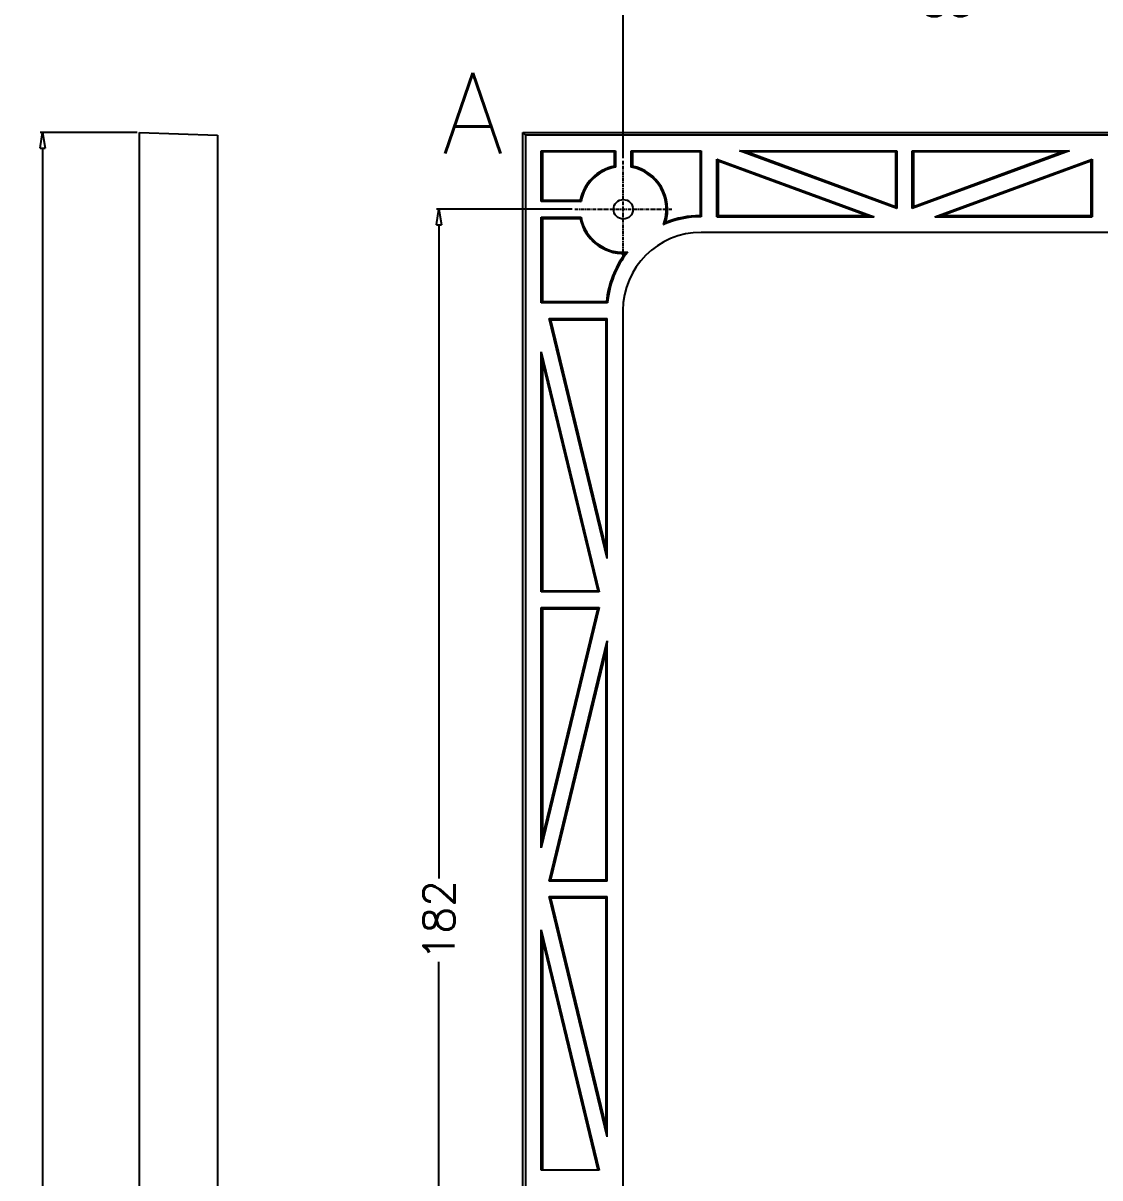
# Model space of a CAD drawing. Extents: x -268 to 907, y 393 to 1224.
# Drawn here: x 89.9 to 227.6, y 885.1 to 1032.9 of the extents above; entities that cross this region are included whole.
import ezdxf

# ---------------------------------------------------------------- set-up
doc = ezdxf.new("R2010")
doc.units = 0
doc.header["$LTSCALE"] = 1.21
doc.header["$MEASUREMENT"] = 0
doc.linetypes.add('CENTER', pattern=[0.6, 0.375, -0.075, 0.075, -0.075])
doc.layers.get('0').update_dxf_attribs({"linetype": 'CONTINUOUS'})
doc.layers.get('DEFPOINTS').update_dxf_attribs({"linetype": 'CONTINUOUS'})
doc.layers.add('DIM', color=82, linetype='CONTINUOUS')
doc.styles.get("Standard").update_dxf_attribs({"font": 'txt', "bigfont": 'gbcbig.shx'})
doc.styles.add('TXT', font='txt.shx', dxfattribs={"bigfont": 'gbcbig.shx'})
doc.dimstyles.get("Standard").update_dxf_attribs({"dimtxt": 0.18, "dimasz": 0.18, "dimexe": 0.18, "dimexo": 0.0625, "dimgap": 0.09, "dimtad": 0, "dimtih": 1, "dimtoh": 1, "dimdec": 4, "dimzin": 0, "dimdsep": 46, "dimtxsty": 'Standard', "dimcen": 0.09, "dimadec": 0, "dimazin": 0, "dimtfac": 1, "dimtdec": 4, "dimtofl": 0, "dimtmove": 0, "dimatfit": 3, "dimfxl": 0, "dimtolj": 1, "dimtzin": 0, "dimarcsym": 0})
doc.dimstyles.new('Y3', dxfattribs={"dimtxt": 3, "dimasz": 2, "dimexe": 0.3, "dimexo": 0.3, "dimgap": 0.66, "dimtad": 0, "dimdec": 4, "dimdsep": 46, "dimtxsty": 'Standard', "dimcen": 0, "dimclrd": 3, "dimclre": 3, "dimadec": 0, "dimazin": 0, "dimtfac": 1, "dimtdec": 4, "dimtofl": 0, "dimtmove": 2, "dimatfit": 3, "dimfxl": 0, "dimtolj": 1, "dimarcsym": 0})

# ---------------------------------------------------------------- blocks, each defined once
blk = doc.blocks.new('_CLOSEDBLANK')
at = {"color": 0, "linetype": 'ByBlock'}
for p, q in [((-1, 0.167), (0, 0)), ((-1, 0.167), (-1, -0.167)), ((0, 0), (-1, -0.167))]:
    blk.add_line(p, q, dxfattribs=at)
blk = doc.blocks.new('*U18')
at = {"layer": 'DIM', "color": 0, "style": 'TXT'}
blk.add_text('383.69', height=5, rotation=90, dxfattribs=at).set_placement((-7112.26, 5560.85))
blk = doc.blocks.new('*D17')
at = {"layer": 'DEFPOINTS', "color": 0}
for p in [(-7102.38, 5765.19), (-7114.76, 5381.5), (-7102.38, 5381.5)]:
    blk.add_point(p, dxfattribs=at)
at = {"layer": 'DIM', "color": 3}
for p, q in [((-7102.68, 5765.19), (-7115.06, 5765.19)), ((-7114.76, 5763.19), (-7114.76, 5586.51)), ((-7114.76, 5383.5), (-7114.76, 5560.19)), ((-7102.68, 5381.5), (-7115.06, 5381.5))]:
    blk.add_line(p, q, dxfattribs=at)
at = {"layer": 'DIM', "color": 3, "xscale": 2, "yscale": 2, "zscale": 2}
for p, rotation in [((-7114.76, 5765.19), 90), ((-7114.76, 5381.5), 270)]:
    blk.add_blockref('_CLOSEDBLANK', p, dxfattribs=dict(at, rotation=rotation))
at = {"layer": 'DIM', "color": 0}
blk.add_blockref('*U18', (0, 0), dxfattribs=at)
blk = doc.blocks.new('*D49')
at = {"layer": 'DEFPOINTS', "color": 0}
for p in [(249.66, 1035.76), (249.66, 1016.39), (166.66, 1015.27)]:
    blk.add_point(p, dxfattribs=at)
at = {"layer": 'DIM', "color": 3, "lineweight": -2}
for p, q in [((166.66, 1015.57), (166.66, 1036.06)), ((168.66, 1035.76), (204.17, 1035.76)), ((247.66, 1035.76), (212.16, 1035.76)), ((249.66, 1016.69), (249.66, 1036.06))]:
    blk.add_line(p, q, dxfattribs=at)
at = {"layer": 'DIM', "color": 3, "lineweight": -2, "xscale": 2, "yscale": 2, "zscale": 2, "rotation": 180}
blk.add_blockref('_CLOSEDBLANK', (166.66, 1035.76), dxfattribs=at)
at = {"layer": 'DIM', "color": 3, "lineweight": -2, "xscale": 2, "yscale": 2, "zscale": 2}
blk.add_blockref('_CLOSEDBLANK', (249.66, 1035.76), dxfattribs=at)
at = {"layer": 'DIM', "color": 0, "insert": (208.16, 1035.76), "char_height": 4, "attachment_point": 5, "style": 'TXT'}
blk.add_mtext('\\A1;83', dxfattribs=at)
blk = doc.blocks.new('*D51')
at = {"layer": 'DEFPOINTS', "color": 0}
for p in [(160.44, 1009.05), (143.08, 827.05), (153.81, 827.05)]:
    blk.add_point(p, dxfattribs=at)
at = {"layer": 'DIM', "color": 3, "lineweight": -2}
for p, q in [((160.14, 1009.05), (142.78, 1009.05)), ((143.08, 1007.05), (143.08, 923.37)), ((143.08, 829.05), (143.08, 912.72)), ((153.51, 827.05), (142.78, 827.05))]:
    blk.add_line(p, q, dxfattribs=at)
at = {"layer": 'DIM', "color": 3, "lineweight": -2, "xscale": 2, "yscale": 2, "zscale": 2}
for p, rotation in [((143.08, 1009.05), 90), ((143.08, 827.05), 270)]:
    blk.add_blockref('_CLOSEDBLANK', p, dxfattribs=dict(at, rotation=rotation))
at = {"layer": 'DIM', "color": 0, "insert": (143.08, 918.05), "char_height": 4, "attachment_point": 5, "rotation": 90, "style": 'TXT'}
blk.add_mtext('\\A1;182', dxfattribs=at)

msp = doc.modelspace()

# ---------------------------------------------------------------- linework, layer by layer
at = {"color": 7, "linetype": 'Continuous'}
for p, q in [((104.74911, 635.19808), (104.74911, 1018.89201)), ((104.74911, 1018.89201), (114.74895, 1018.5428)), ((114.74895, 1018.5428), (114.74895, 635.54728)), ((153.81469, 635.19808), (153.81469, 1018.89201)), ((153.81469, 1018.89201), (154.16389, 1018.5428)), ((153.81469, 1018.89201), (345.51334, 1018.89201)), ((154.16389, 1018.5428), (154.16389, 635.54728)), ((345.16414, 1018.5428), (154.16389, 1018.5428)), ((156.16444, 1010.04504), (156.16444, 1016.54225)), ((156.16444, 1016.54225), (156.32166, 1016.38503)), ((156.16444, 1016.54225), (165.66401, 1016.54225)), ((156.32166, 1016.38503), (156.32166, 1010.20227)), ((165.50679, 1016.38503), (156.32166, 1016.38503)), ((165.50679, 1016.38503), (165.66401, 1016.54225)), ((165.50679, 1016.38503), (165.50679, 1014.58264)), ((165.66401, 1016.54225), (165.66401, 1014.45337)), ((167.66401, 1014.45337), (167.66401, 1016.54225)), ((167.82124, 1016.38503), (167.66401, 1016.54225)), ((167.66401, 1016.54225), (176.63935, 1016.54225)), ((167.82124, 1016.38503), (167.82124, 1014.58264)), ((176.48213, 1016.38503), (167.82124, 1016.38503)), ((176.48213, 1016.38503), (176.63935, 1016.54225)), ((176.48213, 1016.38503), (176.48213, 1008.24851)), ((176.63935, 1016.54225), (176.63935, 1008.09198)), ((178.63935, 1008.09201), (178.63935, 1015.4769)), ((178.79657, 1015.25163), (178.63935, 1015.4769)), ((178.63935, 1015.4769), (198.73965, 1008.09201)), ((201.63935, 1009.15736), (181.53905, 1016.54225)), ((182.42288, 1016.38503), (181.53905, 1016.54225)), ((181.53905, 1016.54225), (201.63935, 1016.54225)), ((201.48213, 1009.38262), (182.42288, 1016.38503)), ((201.48213, 1016.38503), (182.42288, 1016.38503)), ((201.48213, 1016.38503), (201.63935, 1016.54225)), ((201.48213, 1016.38503), (201.48213, 1009.38262)), ((201.63935, 1016.54225), (201.63935, 1009.15736)), ((223.73965, 1016.54225), (203.63935, 1009.15736)), ((203.63935, 1009.15736), (203.63935, 1016.54225)), ((203.79657, 1016.38503), (203.63935, 1016.54225)), ((203.63935, 1016.54225), (223.73965, 1016.54225)), ((222.85582, 1016.38503), (203.79657, 1009.38262)), ((203.79657, 1016.38503), (203.79657, 1009.38262)), ((222.85582, 1016.38503), (203.79657, 1016.38503)), ((206.53905, 1008.09201), (226.63935, 1015.4769)), ((222.85582, 1016.38503), (223.73965, 1016.54225)), ((226.48213, 1015.25163), (226.63935, 1015.4769)), ((226.63935, 1015.4769), (226.63935, 1008.09201)), ((178.79657, 1015.25163), (178.79657, 1008.24923)), ((178.79657, 1015.25163), (197.85582, 1008.24923)), ((207.42288, 1008.24923), (226.48213, 1015.25163)), ((226.48213, 1015.25163), (226.48213, 1008.24923)), ((156.32166, 1010.20227), (156.16444, 1010.04504)), ((161.25569, 1010.04504), (156.16444, 1010.04504)), ((156.32166, 1010.20227), (161.12641, 1010.20227)), ((178.63935, 1008.09201), (178.79657, 1008.24923)), ((178.63935, 1008.09201), (198.73965, 1008.09201)), ((178.79657, 1008.24923), (197.85582, 1008.24923)), ((198.73965, 1008.09201), (197.85582, 1008.24923)), ((201.48213, 1009.38262), (201.63935, 1009.15736)), ((203.79657, 1009.38262), (203.63935, 1009.15736)), ((206.53905, 1008.09201), (207.42288, 1008.24923)), ((206.53905, 1008.09201), (226.63935, 1008.09201)), ((207.42288, 1008.24923), (226.48213, 1008.24923)), ((226.63935, 1008.09201), (226.48213, 1008.24923)), ((156.16444, 997.06852), (156.16444, 1008.04504)), ((156.32166, 1007.88782), (156.16444, 1008.04504)), ((156.16444, 1008.04504), (161.25569, 1008.04504)), ((156.32166, 1007.88782), (156.32166, 997.22575)), ((156.32166, 1007.88782), (161.12641, 1007.88782)), ((228.66401, 1006.09201), (176.61469, 1006.09201)), ((156.32166, 997.22575), (156.16444, 997.06852)), ((164.65449, 997.06852), (156.16444, 997.06852)), ((156.32166, 997.22575), (164.51044, 997.22575)), ((164.61469, 964.32942), (157.19317, 995.06852)), ((157.39287, 994.9113), (157.19317, 995.06852)), ((157.19317, 995.06852), (164.61469, 995.06852)), ((164.45746, 965.65054), (157.39287, 994.9113)), ((157.39287, 994.9113), (164.45746, 994.9113)), ((164.61469, 995.06852), (164.45746, 994.9113)), ((164.45746, 965.65054), (164.45746, 994.9113)), ((164.61469, 964.32942), (164.61469, 995.06852)), ((166.61469, 996.09201), (166.61469, 848.04504)), ((156.16444, 960.06852), (156.16444, 990.80763)), ((156.32166, 989.48651), (156.16444, 990.80763)), ((156.16444, 990.80763), (163.58595, 960.06852)), ((156.32166, 989.48651), (156.32166, 960.22575)), ((156.32166, 989.48651), (163.38625, 960.22575)), ((164.61469, 964.32942), (164.45746, 965.65054)), ((156.32166, 960.22575), (156.16444, 960.06852)), ((163.58595, 960.06852), (156.16444, 960.06852)), ((156.32166, 960.22575), (163.38625, 960.22575)), ((163.38625, 960.22575), (163.58595, 960.06852)), ((163.58595, 958.06852), (156.16444, 927.32942)), ((156.16444, 927.32942), (156.16444, 958.06852)), ((156.32166, 957.9113), (156.16444, 958.06852)), ((156.16444, 958.06852), (163.58595, 958.06852)), ((156.32166, 928.65054), (163.38625, 957.9113)), ((156.32166, 957.9113), (156.32166, 928.65054)), ((156.32166, 957.9113), (163.38625, 957.9113)), ((163.38625, 957.9113), (163.58595, 958.06852)), ((157.19317, 923.06852), (164.61469, 953.80763)), ((164.61469, 953.80763), (164.45746, 952.48651)), ((164.61469, 923.06852), (164.61469, 953.80763)), ((157.39287, 923.22575), (164.45746, 952.48651)), ((164.45746, 923.22575), (164.45746, 952.48651)), ((156.32166, 928.65054), (156.16444, 927.32942)), ((157.39287, 923.22575), (157.19317, 923.06852)), ((164.61469, 923.06852), (157.19317, 923.06852)), ((157.39287, 923.22575), (164.45746, 923.22575)), ((164.61469, 923.06852), (164.45746, 923.22575)), ((164.61469, 890.32942), (157.19317, 921.06852)), ((157.39287, 920.9113), (157.19317, 921.06852)), ((157.19317, 921.06852), (164.61469, 921.06852)), ((164.45746, 891.65054), (157.39287, 920.9113)), ((157.39287, 920.9113), (164.45746, 920.9113)), ((164.61469, 921.06852), (164.45746, 920.9113)), ((164.45746, 891.65054), (164.45746, 920.9113)), ((164.61469, 890.32942), (164.61469, 921.06852)), ((156.16444, 886.06852), (156.16444, 916.80763)), ((156.32166, 915.48651), (156.16444, 916.80763)), ((156.16444, 916.80763), (163.58595, 886.06852)), ((156.32166, 915.48651), (156.32166, 886.06852)), ((156.32166, 915.48651), (163.42421, 886.06852)), ((164.61469, 890.32942), (164.45746, 891.65054)), ((163.58595, 886.06852), (156.16444, 886.06852))]:
    msp.add_line(p, q, dxfattribs=at)
at = {"color": 1, "linetype": 'CENTER'}
for p, q in [((166.66401, 1002.8221), (166.66401, 1015.26799)), ((160.44107, 1009.04504), (172.88696, 1009.04504))]:
    msp.add_line(p, q, dxfattribs=at)
at = {"color": 7}
for points in [[(165.507, 1014.58, 0), (165.508, 1014.58, 0), (165.508, 1014.58, 0), (165.509, 1014.58, 0), (165.51, 1014.58, 0), (165.511, 1014.58, 0), (165.512, 1014.58, 0), (165.513, 1014.58, 0), (165.513, 1014.58, 0), (165.514, 1014.58, 0), (165.515, 1014.58, 0), (165.516, 1014.58, 0), (165.517, 1014.57, 0), (165.518, 1014.57, 0), (165.518, 1014.57, 0), (165.519, 1014.57, 0), (165.52, 1014.57, 0), (165.521, 1014.57, 0), (165.522, 1014.57, 0), (165.522, 1014.57, 0), (165.523, 1014.57, 0), (165.524, 1014.57, 0), (165.525, 1014.57, 0), (165.526, 1014.57, 0), (165.527, 1014.57, 0), (165.527, 1014.57, 0), (165.528, 1014.57, 0), (165.529, 1014.56, 0), (165.53, 1014.56, 0), (165.531, 1014.56, 0), (165.532, 1014.56, 0), (165.532, 1014.56, 0), (165.533, 1014.56, 0), (165.534, 1014.56, 0), (165.535, 1014.56, 0), (165.536, 1014.56, 0), (165.537, 1014.56, 0), (165.537, 1014.56, 0), (165.538, 1014.56, 0), (165.539, 1014.56, 0), (165.54, 1014.56, 0), (165.541, 1014.56, 0), (165.541, 1014.55, 0), (165.542, 1014.55, 0), (165.543, 1014.55, 0), (165.544, 1014.55, 0), (165.545, 1014.55, 0), (165.546, 1014.55, 0), (165.546, 1014.55, 0), (165.547, 1014.55, 0), (165.548, 1014.55, 0), (165.549, 1014.55, 0), (165.55, 1014.55, 0), (165.551, 1014.55, 0), (165.551, 1014.55, 0), (165.552, 1014.55, 0), (165.553, 1014.54, 0), (165.554, 1014.54, 0), (165.555, 1014.54, 0), (165.556, 1014.54, 0), (165.556, 1014.54, 0), (165.557, 1014.54, 0), (165.558, 1014.54, 0), (165.559, 1014.54, 0), (165.56, 1014.54, 0), (165.56, 1014.54, 0), (165.561, 1014.54, 0), (165.562, 1014.54, 0), (165.563, 1014.54, 0), (165.564, 1014.54, 0), (165.565, 1014.54, 0), (165.565, 1014.53, 0), (165.566, 1014.53, 0), (165.567, 1014.53, 0), (165.568, 1014.53, 0), (165.569, 1014.53, 0), (165.57, 1014.53, 0), (165.57, 1014.53, 0), (165.571, 1014.53, 0), (165.572, 1014.53, 0), (165.573, 1014.53, 0), (165.574, 1014.53, 0), (165.574, 1014.53, 0), (165.575, 1014.53, 0), (165.576, 1014.53, 0), (165.577, 1014.53, 0), (165.578, 1014.52, 0), (165.579, 1014.52, 0), (165.579, 1014.52, 0), (165.58, 1014.52, 0), (165.581, 1014.52, 0), (165.582, 1014.52, 0), (165.583, 1014.52, 0), (165.584, 1014.52, 0), (165.584, 1014.52, 0), (165.585, 1014.52, 0), (165.586, 1014.52, 0), (165.587, 1014.52, 0), (165.588, 1014.52, 0), (165.588, 1014.52, 0), (165.589, 1014.52, 0), (165.59, 1014.51, 0), (165.591, 1014.51, 0), (165.592, 1014.51, 0), (165.593, 1014.51, 0), (165.593, 1014.51, 0), (165.594, 1014.51, 0), (165.595, 1014.51, 0), (165.596, 1014.51, 0), (165.597, 1014.51, 0), (165.598, 1014.51, 0), (165.598, 1014.51, 0), (165.599, 1014.51, 0), (165.6, 1014.51, 0), (165.601, 1014.51, 0), (165.602, 1014.51, 0), (165.602, 1014.5, 0), (165.603, 1014.5, 0), (165.604, 1014.5, 0), (165.605, 1014.5, 0), (165.606, 1014.5, 0), (165.607, 1014.5, 0), (165.607, 1014.5, 0), (165.608, 1014.5, 0), (165.609, 1014.5, 0), (165.61, 1014.5, 0), (165.611, 1014.5, 0), (165.611, 1014.5, 0), (165.612, 1014.5, 0), (165.613, 1014.5, 0), (165.614, 1014.49, 0), (165.615, 1014.49, 0), (165.616, 1014.49, 0), (165.616, 1014.49, 0), (165.617, 1014.49, 0), (165.618, 1014.49, 0), (165.619, 1014.49, 0), (165.62, 1014.49, 0), (165.621, 1014.49, 0), (165.621, 1014.49, 0), (165.622, 1014.49, 0), (165.623, 1014.49, 0), (165.624, 1014.49, 0), (165.625, 1014.49, 0), (165.625, 1014.49, 0), (165.626, 1014.48, 0), (165.627, 1014.48, 0), (165.628, 1014.48, 0), (165.629, 1014.48, 0), (165.63, 1014.48, 0), (165.63, 1014.48, 0), (165.631, 1014.48, 0), (165.632, 1014.48, 0), (165.633, 1014.48, 0), (165.634, 1014.48, 0), (165.634, 1014.48, 0), (165.635, 1014.48, 0), (165.636, 1014.48, 0), (165.637, 1014.48, 0), (165.638, 1014.48, 0), (165.639, 1014.47, 0), (165.639, 1014.47, 0), (165.64, 1014.47, 0), (165.641, 1014.47, 0), (165.642, 1014.47, 0), (165.643, 1014.47, 0), (165.644, 1014.47, 0), (165.644, 1014.47, 0), (165.645, 1014.47, 0), (165.646, 1014.47, 0), (165.647, 1014.47, 0), (165.648, 1014.47, 0), (165.648, 1014.47, 0), (165.649, 1014.47, 0), (165.65, 1014.46, 0), (165.651, 1014.46, 0), (165.652, 1014.46, 0), (165.653, 1014.46, 0), (165.653, 1014.46, 0), (165.654, 1014.46, 0), (165.655, 1014.46, 0), (165.656, 1014.46, 0), (165.657, 1014.46, 0), (165.657, 1014.46, 0), (165.658, 1014.46, 0), (165.659, 1014.46, 0), (165.66, 1014.46, 0), (165.661, 1014.46, 0), (165.662, 1014.46, 0), (165.662, 1014.45, 0), (165.663, 1014.45, 0), (165.664, 1014.45, 0)], [(167.821, 1014.58, 0), (167.82, 1014.58, 0), (167.82, 1014.58, 0), (167.819, 1014.58, 0), (167.818, 1014.58, 0), (167.817, 1014.58, 0), (167.816, 1014.58, 0), (167.815, 1014.58, 0), (167.815, 1014.58, 0), (167.814, 1014.58, 0), (167.813, 1014.58, 0), (167.812, 1014.58, 0), (167.811, 1014.57, 0), (167.81, 1014.57, 0), (167.81, 1014.57, 0), (167.809, 1014.57, 0), (167.808, 1014.57, 0), (167.807, 1014.57, 0), (167.806, 1014.57, 0), (167.806, 1014.57, 0), (167.805, 1014.57, 0), (167.804, 1014.57, 0), (167.803, 1014.57, 0), (167.802, 1014.57, 0), (167.801, 1014.57, 0), (167.801, 1014.57, 0), (167.8, 1014.57, 0), (167.799, 1014.56, 0), (167.798, 1014.56, 0), (167.797, 1014.56, 0), (167.796, 1014.56, 0), (167.796, 1014.56, 0), (167.795, 1014.56, 0), (167.794, 1014.56, 0), (167.793, 1014.56, 0), (167.792, 1014.56, 0), (167.791, 1014.56, 0), (167.791, 1014.56, 0), (167.79, 1014.56, 0), (167.789, 1014.56, 0), (167.788, 1014.56, 0), (167.787, 1014.56, 0), (167.787, 1014.55, 0), (167.786, 1014.55, 0), (167.785, 1014.55, 0), (167.784, 1014.55, 0), (167.783, 1014.55, 0), (167.782, 1014.55, 0), (167.782, 1014.55, 0), (167.781, 1014.55, 0), (167.78, 1014.55, 0), (167.779, 1014.55, 0), (167.778, 1014.55, 0), (167.777, 1014.55, 0), (167.777, 1014.55, 0), (167.776, 1014.55, 0), (167.775, 1014.54, 0), (167.774, 1014.54, 0), (167.773, 1014.54, 0), (167.773, 1014.54, 0), (167.772, 1014.54, 0), (167.771, 1014.54, 0), (167.77, 1014.54, 0), (167.769, 1014.54, 0), (167.768, 1014.54, 0), (167.768, 1014.54, 0), (167.767, 1014.54, 0), (167.766, 1014.54, 0), (167.765, 1014.54, 0), (167.764, 1014.54, 0), (167.763, 1014.54, 0), (167.763, 1014.53, 0), (167.762, 1014.53, 0), (167.761, 1014.53, 0), (167.76, 1014.53, 0), (167.759, 1014.53, 0), (167.758, 1014.53, 0), (167.758, 1014.53, 0), (167.757, 1014.53, 0), (167.756, 1014.53, 0), (167.755, 1014.53, 0), (167.754, 1014.53, 0), (167.754, 1014.53, 0), (167.753, 1014.53, 0), (167.752, 1014.53, 0), (167.751, 1014.53, 0), (167.75, 1014.52, 0), (167.749, 1014.52, 0), (167.749, 1014.52, 0), (167.748, 1014.52, 0), (167.747, 1014.52, 0), (167.746, 1014.52, 0), (167.745, 1014.52, 0), (167.744, 1014.52, 0), (167.744, 1014.52, 0), (167.743, 1014.52, 0), (167.742, 1014.52, 0), (167.741, 1014.52, 0), (167.74, 1014.52, 0), (167.74, 1014.52, 0), (167.739, 1014.52, 0), (167.738, 1014.51, 0), (167.737, 1014.51, 0), (167.736, 1014.51, 0), (167.735, 1014.51, 0), (167.735, 1014.51, 0), (167.734, 1014.51, 0), (167.733, 1014.51, 0), (167.732, 1014.51, 0), (167.731, 1014.51, 0), (167.731, 1014.51, 0), (167.73, 1014.51, 0), (167.729, 1014.51, 0), (167.728, 1014.51, 0), (167.727, 1014.51, 0), (167.726, 1014.51, 0), (167.726, 1014.5, 0), (167.725, 1014.5, 0), (167.724, 1014.5, 0), (167.723, 1014.5, 0), (167.722, 1014.5, 0), (167.721, 1014.5, 0), (167.721, 1014.5, 0), (167.72, 1014.5, 0), (167.719, 1014.5, 0), (167.718, 1014.5, 0), (167.717, 1014.5, 0), (167.717, 1014.5, 0), (167.716, 1014.5, 0), (167.715, 1014.5, 0), (167.714, 1014.49, 0), (167.713, 1014.49, 0), (167.712, 1014.49, 0), (167.712, 1014.49, 0), (167.711, 1014.49, 0), (167.71, 1014.49, 0), (167.709, 1014.49, 0), (167.708, 1014.49, 0), (167.707, 1014.49, 0), (167.707, 1014.49, 0), (167.706, 1014.49, 0), (167.705, 1014.49, 0), (167.704, 1014.49, 0), (167.703, 1014.49, 0), (167.703, 1014.49, 0), (167.702, 1014.48, 0), (167.701, 1014.48, 0), (167.7, 1014.48, 0), (167.699, 1014.48, 0), (167.698, 1014.48, 0), (167.698, 1014.48, 0), (167.697, 1014.48, 0), (167.696, 1014.48, 0), (167.695, 1014.48, 0), (167.694, 1014.48, 0), (167.694, 1014.48, 0), (167.693, 1014.48, 0), (167.692, 1014.48, 0), (167.691, 1014.48, 0), (167.69, 1014.48, 0), (167.689, 1014.47, 0), (167.689, 1014.47, 0), (167.688, 1014.47, 0), (167.687, 1014.47, 0), (167.686, 1014.47, 0), (167.685, 1014.47, 0), (167.685, 1014.47, 0), (167.684, 1014.47, 0), (167.683, 1014.47, 0), (167.682, 1014.47, 0), (167.681, 1014.47, 0), (167.68, 1014.47, 0), (167.68, 1014.47, 0), (167.679, 1014.47, 0), (167.678, 1014.46, 0), (167.677, 1014.46, 0), (167.676, 1014.46, 0), (167.675, 1014.46, 0), (167.675, 1014.46, 0), (167.674, 1014.46, 0), (167.673, 1014.46, 0), (167.672, 1014.46, 0), (167.671, 1014.46, 0), (167.671, 1014.46, 0), (167.67, 1014.46, 0), (167.669, 1014.46, 0), (167.668, 1014.46, 0), (167.667, 1014.46, 0), (167.666, 1014.46, 0), (167.666, 1014.45, 0), (167.665, 1014.45, 0), (167.664, 1014.45, 0)], [(161.126, 1010.2, 0), (161.127, 1010.2, 0), (161.128, 1010.2, 0), (161.128, 1010.2, 0), (161.129, 1010.2, 0), (161.13, 1010.2, 0), (161.13, 1010.2, 0), (161.131, 1010.2, 0), (161.132, 1010.2, 0), (161.132, 1010.19, 0), (161.133, 1010.19, 0), (161.134, 1010.19, 0), (161.134, 1010.19, 0), (161.135, 1010.19, 0), (161.136, 1010.19, 0), (161.137, 1010.19, 0), (161.137, 1010.19, 0), (161.138, 1010.19, 0), (161.139, 1010.19, 0), (161.139, 1010.19, 0), (161.14, 1010.19, 0), (161.141, 1010.18, 0), (161.141, 1010.18, 0), (161.142, 1010.18, 0), (161.143, 1010.18, 0), (161.143, 1010.18, 0), (161.144, 1010.18, 0), (161.145, 1010.18, 0), (161.145, 1010.18, 0), (161.146, 1010.18, 0), (161.147, 1010.18, 0), (161.147, 1010.18, 0), (161.148, 1010.18, 0), (161.149, 1010.18, 0), (161.149, 1010.17, 0), (161.15, 1010.17, 0), (161.151, 1010.17, 0), (161.151, 1010.17, 0), (161.152, 1010.17, 0), (161.153, 1010.17, 0), (161.153, 1010.17, 0), (161.154, 1010.17, 0), (161.155, 1010.17, 0), (161.155, 1010.17, 0), (161.156, 1010.17, 0), (161.157, 1010.17, 0), (161.157, 1010.16, 0), (161.158, 1010.16, 0), (161.159, 1010.16, 0), (161.159, 1010.16, 0), (161.16, 1010.16, 0), (161.161, 1010.16, 0), (161.161, 1010.16, 0), (161.162, 1010.16, 0), (161.163, 1010.16, 0), (161.163, 1010.16, 0), (161.164, 1010.16, 0), (161.165, 1010.16, 0), (161.165, 1010.15, 0), (161.166, 1010.15, 0), (161.167, 1010.15, 0), (161.168, 1010.15, 0), (161.168, 1010.15, 0), (161.169, 1010.15, 0), (161.17, 1010.15, 0), (161.17, 1010.15, 0), (161.171, 1010.15, 0), (161.172, 1010.15, 0), (161.172, 1010.15, 0), (161.173, 1010.15, 0), (161.174, 1010.14, 0), (161.174, 1010.14, 0), (161.175, 1010.14, 0), (161.176, 1010.14, 0), (161.176, 1010.14, 0), (161.177, 1010.14, 0), (161.178, 1010.14, 0), (161.178, 1010.14, 0), (161.179, 1010.14, 0), (161.18, 1010.14, 0), (161.18, 1010.14, 0), (161.181, 1010.14, 0), (161.182, 1010.13, 0), (161.182, 1010.13, 0), (161.183, 1010.13, 0), (161.184, 1010.13, 0), (161.184, 1010.13, 0), (161.185, 1010.13, 0), (161.186, 1010.13, 0), (161.186, 1010.13, 0), (161.187, 1010.13, 0), (161.188, 1010.13, 0), (161.188, 1010.13, 0), (161.189, 1010.13, 0), (161.19, 1010.12, 0), (161.19, 1010.12, 0), (161.191, 1010.12, 0), (161.192, 1010.12, 0), (161.193, 1010.12, 0), (161.193, 1010.12, 0), (161.194, 1010.12, 0), (161.195, 1010.12, 0), (161.195, 1010.12, 0), (161.196, 1010.12, 0), (161.197, 1010.12, 0), (161.197, 1010.12, 0), (161.198, 1010.11, 0), (161.199, 1010.11, 0), (161.199, 1010.11, 0), (161.2, 1010.11, 0), (161.201, 1010.11, 0), (161.201, 1010.11, 0), (161.202, 1010.11, 0), (161.203, 1010.11, 0), (161.203, 1010.11, 0), (161.204, 1010.11, 0), (161.205, 1010.11, 0), (161.205, 1010.11, 0), (161.206, 1010.1, 0), (161.207, 1010.1, 0), (161.207, 1010.1, 0), (161.208, 1010.1, 0), (161.209, 1010.1, 0), (161.209, 1010.1, 0), (161.21, 1010.1, 0), (161.211, 1010.1, 0), (161.211, 1010.1, 0), (161.212, 1010.1, 0), (161.213, 1010.1, 0), (161.214, 1010.1, 0), (161.214, 1010.1, 0), (161.215, 1010.09, 0), (161.216, 1010.09, 0), (161.216, 1010.09, 0), (161.217, 1010.09, 0), (161.218, 1010.09, 0), (161.218, 1010.09, 0), (161.219, 1010.09, 0), (161.22, 1010.09, 0), (161.22, 1010.09, 0), (161.221, 1010.09, 0), (161.222, 1010.09, 0), (161.222, 1010.09, 0), (161.223, 1010.08, 0), (161.224, 1010.08, 0), (161.224, 1010.08, 0), (161.225, 1010.08, 0), (161.226, 1010.08, 0), (161.226, 1010.08, 0), (161.227, 1010.08, 0), (161.228, 1010.08, 0), (161.228, 1010.08, 0), (161.229, 1010.08, 0), (161.23, 1010.08, 0), (161.231, 1010.08, 0), (161.231, 1010.07, 0), (161.232, 1010.07, 0), (161.233, 1010.07, 0), (161.233, 1010.07, 0), (161.234, 1010.07, 0), (161.235, 1010.07, 0), (161.235, 1010.07, 0), (161.236, 1010.07, 0), (161.237, 1010.07, 0), (161.237, 1010.07, 0), (161.238, 1010.07, 0), (161.239, 1010.07, 0), (161.239, 1010.06, 0), (161.24, 1010.06, 0), (161.241, 1010.06, 0), (161.241, 1010.06, 0), (161.242, 1010.06, 0), (161.243, 1010.06, 0), (161.243, 1010.06, 0), (161.244, 1010.06, 0), (161.245, 1010.06, 0), (161.245, 1010.06, 0), (161.246, 1010.06, 0), (161.247, 1010.06, 0), (161.248, 1010.05, 0), (161.248, 1010.05, 0), (161.249, 1010.05, 0), (161.25, 1010.05, 0), (161.25, 1010.05, 0), (161.251, 1010.05, 0), (161.252, 1010.05, 0), (161.252, 1010.05, 0), (161.253, 1010.05, 0), (161.254, 1010.05, 0), (161.254, 1010.05, 0), (161.255, 1010.05, 0), (161.256, 1010.05, 0)], [(176.639, 1008.09, 0), (176.639, 1008.09, 0), (176.638, 1008.09, 0), (176.637, 1008.09, 0), (176.636, 1008.1, 0), (176.635, 1008.1, 0), (176.634, 1008.1, 0), (176.634, 1008.1, 0), (176.633, 1008.1, 0), (176.632, 1008.1, 0), (176.631, 1008.1, 0), (176.63, 1008.1, 0), (176.629, 1008.1, 0), (176.629, 1008.1, 0), (176.628, 1008.1, 0), (176.627, 1008.1, 0), (176.626, 1008.11, 0), (176.625, 1008.11, 0), (176.625, 1008.11, 0), (176.624, 1008.11, 0), (176.623, 1008.11, 0), (176.622, 1008.11, 0), (176.621, 1008.11, 0), (176.62, 1008.11, 0), (176.62, 1008.11, 0), (176.619, 1008.11, 0), (176.618, 1008.11, 0), (176.617, 1008.11, 0), (176.616, 1008.11, 0), (176.616, 1008.12, 0), (176.615, 1008.12, 0), (176.614, 1008.12, 0), (176.613, 1008.12, 0), (176.612, 1008.12, 0), (176.611, 1008.12, 0), (176.611, 1008.12, 0), (176.61, 1008.12, 0), (176.609, 1008.12, 0), (176.608, 1008.12, 0), (176.607, 1008.12, 0), (176.607, 1008.12, 0), (176.606, 1008.13, 0), (176.605, 1008.13, 0), (176.604, 1008.13, 0), (176.603, 1008.13, 0), (176.602, 1008.13, 0), (176.602, 1008.13, 0), (176.601, 1008.13, 0), (176.6, 1008.13, 0), (176.599, 1008.13, 0), (176.598, 1008.13, 0), (176.597, 1008.13, 0), (176.597, 1008.13, 0), (176.596, 1008.14, 0), (176.595, 1008.14, 0), (176.594, 1008.14, 0), (176.593, 1008.14, 0), (176.593, 1008.14, 0), (176.592, 1008.14, 0), (176.591, 1008.14, 0), (176.59, 1008.14, 0), (176.589, 1008.14, 0), (176.588, 1008.14, 0), (176.588, 1008.14, 0), (176.587, 1008.14, 0), (176.586, 1008.15, 0), (176.585, 1008.15, 0), (176.584, 1008.15, 0), (176.583, 1008.15, 0), (176.583, 1008.15, 0), (176.582, 1008.15, 0), (176.581, 1008.15, 0), (176.58, 1008.15, 0), (176.579, 1008.15, 0), (176.579, 1008.15, 0), (176.578, 1008.15, 0), (176.577, 1008.15, 0), (176.576, 1008.16, 0), (176.575, 1008.16, 0), (176.574, 1008.16, 0), (176.574, 1008.16, 0), (176.573, 1008.16, 0), (176.572, 1008.16, 0), (176.571, 1008.16, 0), (176.57, 1008.16, 0), (176.57, 1008.16, 0), (176.569, 1008.16, 0), (176.568, 1008.16, 0), (176.567, 1008.16, 0), (176.566, 1008.17, 0), (176.565, 1008.17, 0), (176.565, 1008.17, 0), (176.564, 1008.17, 0), (176.563, 1008.17, 0), (176.562, 1008.17, 0), (176.561, 1008.17, 0), (176.56, 1008.17, 0), (176.56, 1008.17, 0), (176.559, 1008.17, 0), (176.558, 1008.17, 0), (176.557, 1008.17, 0), (176.556, 1008.17, 0), (176.556, 1008.18, 0), (176.555, 1008.18, 0), (176.554, 1008.18, 0), (176.553, 1008.18, 0), (176.552, 1008.18, 0), (176.551, 1008.18, 0), (176.551, 1008.18, 0), (176.55, 1008.18, 0), (176.549, 1008.18, 0), (176.548, 1008.18, 0), (176.547, 1008.18, 0), (176.546, 1008.18, 0), (176.546, 1008.19, 0), (176.545, 1008.19, 0), (176.544, 1008.19, 0), (176.543, 1008.19, 0), (176.542, 1008.19, 0), (176.542, 1008.19, 0), (176.541, 1008.19, 0), (176.54, 1008.19, 0), (176.539, 1008.19, 0), (176.538, 1008.19, 0), (176.537, 1008.19, 0), (176.537, 1008.19, 0), (176.536, 1008.2, 0), (176.535, 1008.2, 0), (176.534, 1008.2, 0), (176.533, 1008.2, 0), (176.532, 1008.2, 0), (176.532, 1008.2, 0), (176.531, 1008.2, 0), (176.53, 1008.2, 0), (176.529, 1008.2, 0), (176.528, 1008.2, 0), (176.528, 1008.2, 0), (176.527, 1008.2, 0), (176.526, 1008.21, 0), (176.525, 1008.21, 0), (176.524, 1008.21, 0), (176.523, 1008.21, 0), (176.523, 1008.21, 0), (176.522, 1008.21, 0), (176.521, 1008.21, 0), (176.52, 1008.21, 0), (176.519, 1008.21, 0), (176.518, 1008.21, 0), (176.518, 1008.21, 0), (176.517, 1008.21, 0), (176.516, 1008.21, 0), (176.515, 1008.22, 0), (176.514, 1008.22, 0), (176.513, 1008.22, 0), (176.513, 1008.22, 0), (176.512, 1008.22, 0), (176.511, 1008.22, 0), (176.51, 1008.22, 0), (176.509, 1008.22, 0), (176.509, 1008.22, 0), (176.508, 1008.22, 0), (176.507, 1008.22, 0), (176.506, 1008.22, 0), (176.505, 1008.23, 0), (176.504, 1008.23, 0), (176.504, 1008.23, 0), (176.503, 1008.23, 0), (176.502, 1008.23, 0), (176.501, 1008.23, 0), (176.5, 1008.23, 0), (176.499, 1008.23, 0), (176.499, 1008.23, 0), (176.498, 1008.23, 0), (176.497, 1008.23, 0), (176.496, 1008.23, 0), (176.495, 1008.24, 0), (176.495, 1008.24, 0), (176.494, 1008.24, 0), (176.493, 1008.24, 0), (176.492, 1008.24, 0), (176.491, 1008.24, 0), (176.49, 1008.24, 0), (176.49, 1008.24, 0), (176.489, 1008.24, 0), (176.488, 1008.24, 0), (176.487, 1008.24, 0), (176.486, 1008.24, 0), (176.485, 1008.25, 0), (176.485, 1008.25, 0), (176.484, 1008.25, 0), (176.483, 1008.25, 0), (176.482, 1008.25, 0)], [(161.126, 1007.89, 0), (161.127, 1007.89, 0), (161.128, 1007.89, 0), (161.128, 1007.89, 0), (161.129, 1007.89, 0), (161.13, 1007.89, 0), (161.13, 1007.89, 0), (161.131, 1007.89, 0), (161.132, 1007.89, 0), (161.132, 1007.9, 0), (161.133, 1007.9, 0), (161.134, 1007.9, 0), (161.134, 1007.9, 0), (161.135, 1007.9, 0), (161.136, 1007.9, 0), (161.137, 1007.9, 0), (161.137, 1007.9, 0), (161.138, 1007.9, 0), (161.139, 1007.9, 0), (161.139, 1007.9, 0), (161.14, 1007.9, 0), (161.141, 1007.91, 0), (161.141, 1007.91, 0), (161.142, 1007.91, 0), (161.143, 1007.91, 0), (161.143, 1007.91, 0), (161.144, 1007.91, 0), (161.145, 1007.91, 0), (161.145, 1007.91, 0), (161.146, 1007.91, 0), (161.147, 1007.91, 0), (161.147, 1007.91, 0), (161.148, 1007.91, 0), (161.149, 1007.92, 0), (161.149, 1007.92, 0), (161.15, 1007.92, 0), (161.151, 1007.92, 0), (161.151, 1007.92, 0), (161.152, 1007.92, 0), (161.153, 1007.92, 0), (161.153, 1007.92, 0), (161.154, 1007.92, 0), (161.155, 1007.92, 0), (161.155, 1007.92, 0), (161.156, 1007.92, 0), (161.157, 1007.92, 0), (161.157, 1007.93, 0), (161.158, 1007.93, 0), (161.159, 1007.93, 0), (161.159, 1007.93, 0), (161.16, 1007.93, 0), (161.161, 1007.93, 0), (161.161, 1007.93, 0), (161.162, 1007.93, 0), (161.163, 1007.93, 0), (161.163, 1007.93, 0), (161.164, 1007.93, 0), (161.165, 1007.93, 0), (161.165, 1007.94, 0), (161.166, 1007.94, 0), (161.167, 1007.94, 0), (161.168, 1007.94, 0), (161.168, 1007.94, 0), (161.169, 1007.94, 0), (161.17, 1007.94, 0), (161.17, 1007.94, 0), (161.171, 1007.94, 0), (161.172, 1007.94, 0), (161.172, 1007.94, 0), (161.173, 1007.94, 0), (161.174, 1007.95, 0), (161.174, 1007.95, 0), (161.175, 1007.95, 0), (161.176, 1007.95, 0), (161.176, 1007.95, 0), (161.177, 1007.95, 0), (161.178, 1007.95, 0), (161.178, 1007.95, 0), (161.179, 1007.95, 0), (161.18, 1007.95, 0), (161.18, 1007.95, 0), (161.181, 1007.95, 0), (161.182, 1007.96, 0), (161.182, 1007.96, 0), (161.183, 1007.96, 0), (161.184, 1007.96, 0), (161.184, 1007.96, 0), (161.185, 1007.96, 0), (161.186, 1007.96, 0), (161.186, 1007.96, 0), (161.187, 1007.96, 0), (161.188, 1007.96, 0), (161.188, 1007.96, 0), (161.189, 1007.96, 0), (161.19, 1007.97, 0), (161.19, 1007.97, 0), (161.191, 1007.97, 0), (161.192, 1007.97, 0), (161.193, 1007.97, 0), (161.193, 1007.97, 0), (161.194, 1007.97, 0), (161.195, 1007.97, 0), (161.195, 1007.97, 0), (161.196, 1007.97, 0), (161.197, 1007.97, 0), (161.197, 1007.97, 0), (161.198, 1007.98, 0), (161.199, 1007.98, 0), (161.199, 1007.98, 0), (161.2, 1007.98, 0), (161.201, 1007.98, 0), (161.201, 1007.98, 0), (161.202, 1007.98, 0), (161.203, 1007.98, 0), (161.203, 1007.98, 0), (161.204, 1007.98, 0), (161.205, 1007.98, 0), (161.205, 1007.98, 0), (161.206, 1007.99, 0), (161.207, 1007.99, 0), (161.207, 1007.99, 0), (161.208, 1007.99, 0), (161.209, 1007.99, 0), (161.209, 1007.99, 0), (161.21, 1007.99, 0), (161.211, 1007.99, 0), (161.211, 1007.99, 0), (161.212, 1007.99, 0), (161.213, 1007.99, 0), (161.214, 1007.99, 0), (161.214, 1007.99, 0), (161.215, 1008, 0), (161.216, 1008, 0), (161.216, 1008, 0), (161.217, 1008, 0), (161.218, 1008, 0), (161.218, 1008, 0), (161.219, 1008, 0), (161.22, 1008, 0), (161.22, 1008, 0), (161.221, 1008, 0), (161.222, 1008, 0), (161.222, 1008, 0), (161.223, 1008.01, 0), (161.224, 1008.01, 0), (161.224, 1008.01, 0), (161.225, 1008.01, 0), (161.226, 1008.01, 0), (161.226, 1008.01, 0), (161.227, 1008.01, 0), (161.228, 1008.01, 0), (161.228, 1008.01, 0), (161.229, 1008.01, 0), (161.23, 1008.01, 0), (161.231, 1008.01, 0), (161.231, 1008.02, 0), (161.232, 1008.02, 0), (161.233, 1008.02, 0), (161.233, 1008.02, 0), (161.234, 1008.02, 0), (161.235, 1008.02, 0), (161.235, 1008.02, 0), (161.236, 1008.02, 0), (161.237, 1008.02, 0), (161.237, 1008.02, 0), (161.238, 1008.02, 0), (161.239, 1008.02, 0), (161.239, 1008.03, 0), (161.24, 1008.03, 0), (161.241, 1008.03, 0), (161.241, 1008.03, 0), (161.242, 1008.03, 0), (161.243, 1008.03, 0), (161.243, 1008.03, 0), (161.244, 1008.03, 0), (161.245, 1008.03, 0), (161.245, 1008.03, 0), (161.246, 1008.03, 0), (161.247, 1008.03, 0), (161.248, 1008.04, 0), (161.248, 1008.04, 0), (161.249, 1008.04, 0), (161.25, 1008.04, 0), (161.25, 1008.04, 0), (161.251, 1008.04, 0), (161.252, 1008.04, 0), (161.252, 1008.04, 0), (161.253, 1008.04, 0), (161.254, 1008.04, 0), (161.254, 1008.04, 0), (161.255, 1008.04, 0), (161.256, 1008.05, 0)], [(171.803, 1007.09, 0), (171.804, 1007.09, 0), (171.806, 1007.09, 0), (171.807, 1007.09, 0), (171.808, 1007.09, 0), (171.81, 1007.09, 0), (171.811, 1007.09, 0), (171.813, 1007.1, 0), (171.814, 1007.1, 0), (171.815, 1007.1, 0), (171.817, 1007.1, 0), (171.818, 1007.1, 0), (171.82, 1007.1, 0), (171.821, 1007.1, 0), (171.822, 1007.11, 0), (171.824, 1007.11, 0), (171.825, 1007.11, 0), (171.827, 1007.11, 0), (171.828, 1007.11, 0), (171.829, 1007.11, 0), (171.831, 1007.11, 0), (171.832, 1007.12, 0), (171.833, 1007.12, 0), (171.835, 1007.12, 0), (171.836, 1007.12, 0), (171.838, 1007.12, 0), (171.839, 1007.12, 0), (171.84, 1007.12, 0), (171.842, 1007.13, 0), (171.843, 1007.13, 0), (171.845, 1007.13, 0), (171.846, 1007.13, 0), (171.847, 1007.13, 0), (171.849, 1007.13, 0), (171.85, 1007.13, 0), (171.852, 1007.14, 0), (171.853, 1007.14, 0), (171.854, 1007.14, 0), (171.856, 1007.14, 0), (171.857, 1007.14, 0), (171.858, 1007.14, 0), (171.86, 1007.15, 0), (171.861, 1007.15, 0), (171.863, 1007.15, 0), (171.864, 1007.15, 0), (171.865, 1007.15, 0), (171.867, 1007.15, 0), (171.868, 1007.15, 0), (171.87, 1007.16, 0), (171.871, 1007.16, 0), (171.872, 1007.16, 0), (171.874, 1007.16, 0), (171.875, 1007.16, 0), (171.877, 1007.16, 0), (171.878, 1007.16, 0), (171.879, 1007.17, 0), (171.881, 1007.17, 0), (171.882, 1007.17, 0), (171.883, 1007.17, 0), (171.885, 1007.17, 0), (171.886, 1007.17, 0), (171.888, 1007.17, 0), (171.889, 1007.18, 0), (171.89, 1007.18, 0), (171.892, 1007.18, 0), (171.893, 1007.18, 0), (171.895, 1007.18, 0), (171.896, 1007.18, 0), (171.897, 1007.18, 0), (171.899, 1007.19, 0), (171.9, 1007.19, 0), (171.901, 1007.19, 0), (171.903, 1007.19, 0), (171.904, 1007.19, 0), (171.906, 1007.19, 0), (171.907, 1007.19, 0), (171.908, 1007.2, 0), (171.91, 1007.2, 0), (171.911, 1007.2, 0), (171.913, 1007.2, 0), (171.914, 1007.2, 0), (171.915, 1007.2, 0), (171.917, 1007.21, 0), (171.918, 1007.21, 0), (171.919, 1007.21, 0), (171.921, 1007.21, 0), (171.922, 1007.21, 0), (171.924, 1007.21, 0), (171.925, 1007.21, 0), (171.926, 1007.22, 0), (171.928, 1007.22, 0), (171.929, 1007.22, 0), (171.93, 1007.22, 0), (171.932, 1007.22, 0), (171.933, 1007.22, 0), (171.935, 1007.22, 0), (171.936, 1007.23, 0), (171.937, 1007.23, 0), (171.939, 1007.23, 0), (171.94, 1007.23, 0), (171.942, 1007.23, 0), (171.943, 1007.23, 0), (171.944, 1007.23, 0), (171.946, 1007.24, 0), (171.947, 1007.24, 0), (171.948, 1007.24, 0), (171.95, 1007.24, 0), (171.951, 1007.24, 0), (171.953, 1007.24, 0), (171.954, 1007.25, 0), (171.955, 1007.25, 0), (171.957, 1007.25, 0), (171.958, 1007.25, 0), (171.959, 1007.25, 0), (171.961, 1007.25, 0), (171.962, 1007.25, 0), (171.964, 1007.26, 0), (171.965, 1007.26, 0), (171.966, 1007.26, 0), (171.968, 1007.26, 0), (171.969, 1007.26, 0), (171.97, 1007.26, 0), (171.972, 1007.26, 0), (171.973, 1007.27, 0), (171.975, 1007.27, 0), (171.976, 1007.27, 0), (171.977, 1007.27, 0), (171.979, 1007.27, 0), (171.98, 1007.27, 0), (171.981, 1007.27, 0), (171.983, 1007.28, 0), (171.984, 1007.28, 0), (171.986, 1007.28, 0), (171.987, 1007.28, 0), (171.988, 1007.28, 0), (171.99, 1007.28, 0), (171.991, 1007.28, 0), (171.992, 1007.29, 0), (171.994, 1007.29, 0), (171.995, 1007.29, 0), (171.997, 1007.29, 0), (171.998, 1007.29, 0), (171.999, 1007.29, 0), (172.001, 1007.3, 0), (172.002, 1007.3, 0), (172.003, 1007.3, 0), (172.005, 1007.3, 0), (172.006, 1007.3, 0), (172.008, 1007.3, 0), (172.009, 1007.3, 0), (172.01, 1007.31, 0), (172.012, 1007.31, 0), (172.013, 1007.31, 0), (172.014, 1007.31, 0), (172.016, 1007.31, 0), (172.017, 1007.31, 0), (172.018, 1007.31, 0), (172.02, 1007.32, 0), (172.021, 1007.32, 0), (172.023, 1007.32, 0), (172.024, 1007.32, 0), (172.025, 1007.32, 0), (172.027, 1007.32, 0), (172.028, 1007.32, 0), (172.029, 1007.33, 0), (172.031, 1007.33, 0), (172.032, 1007.33, 0), (172.034, 1007.33, 0), (172.035, 1007.33, 0), (172.036, 1007.33, 0), (172.038, 1007.34, 0), (172.039, 1007.34, 0), (172.04, 1007.34, 0), (172.042, 1007.34, 0), (172.043, 1007.34, 0), (172.045, 1007.34, 0), (172.046, 1007.34, 0), (172.047, 1007.35, 0), (172.049, 1007.35, 0), (172.05, 1007.35, 0), (172.051, 1007.35, 0), (172.053, 1007.35, 0), (172.054, 1007.35, 0), (172.055, 1007.35, 0), (172.057, 1007.36, 0), (172.058, 1007.36, 0), (172.06, 1007.36, 0), (172.061, 1007.36, 0), (172.062, 1007.36, 0), (172.064, 1007.36, 0), (172.065, 1007.36, 0), (172.066, 1007.37, 0)], [(166.894, 1003.39, 0), (166.895, 1003.39, 0), (166.897, 1003.39, 0), (166.899, 1003.4, 0), (166.901, 1003.4, 0), (166.902, 1003.4, 0), (166.904, 1003.4, 0), (166.906, 1003.4, 0), (166.908, 1003.4, 0), (166.91, 1003.4, 0), (166.911, 1003.4, 0), (166.913, 1003.4, 0), (166.915, 1003.4, 0), (166.917, 1003.4, 0), (166.919, 1003.41, 0), (166.92, 1003.41, 0), (166.922, 1003.41, 0), (166.924, 1003.41, 0), (166.926, 1003.41, 0), (166.927, 1003.41, 0), (166.929, 1003.41, 0), (166.931, 1003.41, 0), (166.933, 1003.41, 0), (166.935, 1003.41, 0), (166.936, 1003.42, 0), (166.938, 1003.42, 0), (166.94, 1003.42, 0), (166.942, 1003.42, 0), (166.943, 1003.42, 0), (166.945, 1003.42, 0), (166.947, 1003.42, 0), (166.949, 1003.42, 0), (166.951, 1003.42, 0), (166.952, 1003.42, 0), (166.954, 1003.42, 0), (166.956, 1003.43, 0), (166.958, 1003.43, 0), (166.96, 1003.43, 0), (166.961, 1003.43, 0), (166.963, 1003.43, 0), (166.965, 1003.43, 0), (166.967, 1003.43, 0), (166.968, 1003.43, 0), (166.97, 1003.43, 0), (166.972, 1003.43, 0), (166.974, 1003.43, 0), (166.976, 1003.44, 0), (166.977, 1003.44, 0), (166.979, 1003.44, 0), (166.981, 1003.44, 0), (166.983, 1003.44, 0), (166.985, 1003.44, 0), (166.986, 1003.44, 0), (166.988, 1003.44, 0), (166.99, 1003.44, 0), (166.992, 1003.44, 0), (166.993, 1003.45, 0), (166.995, 1003.45, 0), (166.997, 1003.45, 0), (166.999, 1003.45, 0), (167.001, 1003.45, 0), (167.002, 1003.45, 0), (167.004, 1003.45, 0), (167.006, 1003.45, 0), (167.008, 1003.45, 0), (167.009, 1003.45, 0), (167.011, 1003.45, 0), (167.013, 1003.46, 0), (167.015, 1003.46, 0), (167.017, 1003.46, 0), (167.018, 1003.46, 0), (167.02, 1003.46, 0), (167.022, 1003.46, 0), (167.024, 1003.46, 0), (167.026, 1003.46, 0), (167.027, 1003.46, 0), (167.029, 1003.46, 0), (167.031, 1003.47, 0), (167.033, 1003.47, 0), (167.034, 1003.47, 0), (167.036, 1003.47, 0), (167.038, 1003.47, 0), (167.04, 1003.47, 0), (167.042, 1003.47, 0), (167.043, 1003.47, 0), (167.045, 1003.47, 0), (167.047, 1003.47, 0), (167.049, 1003.47, 0), (167.05, 1003.48, 0), (167.052, 1003.48, 0), (167.054, 1003.48, 0), (167.056, 1003.48, 0), (167.058, 1003.48, 0), (167.059, 1003.48, 0), (167.061, 1003.48, 0), (167.063, 1003.48, 0), (167.065, 1003.48, 0), (167.066, 1003.48, 0), (167.068, 1003.49, 0), (167.07, 1003.49, 0), (167.072, 1003.49, 0), (167.074, 1003.49, 0), (167.075, 1003.49, 0), (167.077, 1003.49, 0), (167.079, 1003.49, 0), (167.081, 1003.49, 0), (167.082, 1003.49, 0), (167.084, 1003.49, 0), (167.086, 1003.49, 0), (167.088, 1003.5, 0), (167.09, 1003.5, 0), (167.091, 1003.5, 0), (167.093, 1003.5, 0), (167.095, 1003.5, 0), (167.097, 1003.5, 0), (167.098, 1003.5, 0), (167.1, 1003.5, 0), (167.102, 1003.5, 0), (167.104, 1003.5, 0), (167.106, 1003.51, 0), (167.107, 1003.51, 0), (167.109, 1003.51, 0), (167.111, 1003.51, 0), (167.113, 1003.51, 0), (167.114, 1003.51, 0), (167.116, 1003.51, 0), (167.118, 1003.51, 0), (167.12, 1003.51, 0), (167.122, 1003.51, 0), (167.123, 1003.51, 0), (167.125, 1003.52, 0), (167.127, 1003.52, 0), (167.129, 1003.52, 0), (167.13, 1003.52, 0), (167.132, 1003.52, 0), (167.134, 1003.52, 0), (167.136, 1003.52, 0), (167.138, 1003.52, 0), (167.139, 1003.52, 0), (167.141, 1003.52, 0), (167.143, 1003.53, 0), (167.145, 1003.53, 0), (167.146, 1003.53, 0), (167.148, 1003.53, 0), (167.15, 1003.53, 0), (167.152, 1003.53, 0), (167.153, 1003.53, 0), (167.155, 1003.53, 0), (167.157, 1003.53, 0), (167.159, 1003.53, 0), (167.161, 1003.54, 0), (167.162, 1003.54, 0), (167.164, 1003.54, 0), (167.166, 1003.54, 0), (167.168, 1003.54, 0), (167.169, 1003.54, 0), (167.171, 1003.54, 0), (167.173, 1003.54, 0), (167.175, 1003.54, 0), (167.177, 1003.54, 0), (167.178, 1003.54, 0), (167.18, 1003.55, 0), (167.182, 1003.55, 0), (167.184, 1003.55, 0), (167.185, 1003.55, 0), (167.187, 1003.55, 0), (167.189, 1003.55, 0), (167.191, 1003.55, 0), (167.193, 1003.55, 0), (167.194, 1003.55, 0), (167.196, 1003.55, 0), (167.198, 1003.56, 0), (167.2, 1003.56, 0), (167.201, 1003.56, 0), (167.203, 1003.56, 0), (167.205, 1003.56, 0), (167.207, 1003.56, 0), (167.208, 1003.56, 0), (167.21, 1003.56, 0), (167.212, 1003.56, 0), (167.214, 1003.56, 0), (167.216, 1003.56, 0), (167.217, 1003.57, 0), (167.219, 1003.57, 0), (167.221, 1003.57, 0), (167.223, 1003.57, 0), (167.224, 1003.57, 0), (167.226, 1003.57, 0), (167.228, 1003.57, 0), (167.23, 1003.57, 0), (167.231, 1003.57, 0), (167.233, 1003.57, 0)], [(164.51, 997.226, 0), (164.511, 997.225, 0), (164.512, 997.224, 0), (164.513, 997.223, 0), (164.513, 997.222, 0), (164.514, 997.222, 0), (164.515, 997.221, 0), (164.516, 997.22, 0), (164.516, 997.219, 0), (164.517, 997.218, 0), (164.518, 997.217, 0), (164.519, 997.217, 0), (164.519, 997.216, 0), (164.52, 997.215, 0), (164.521, 997.214, 0), (164.522, 997.213, 0), (164.522, 997.213, 0), (164.523, 997.212, 0), (164.524, 997.211, 0), (164.525, 997.21, 0), (164.525, 997.209, 0), (164.526, 997.208, 0), (164.527, 997.208, 0), (164.528, 997.207, 0), (164.528, 997.206, 0), (164.529, 997.205, 0), (164.53, 997.204, 0), (164.531, 997.203, 0), (164.532, 997.203, 0), (164.532, 997.202, 0), (164.533, 997.201, 0), (164.534, 997.2, 0), (164.535, 997.199, 0), (164.535, 997.199, 0), (164.536, 997.198, 0), (164.537, 997.197, 0), (164.538, 997.196, 0), (164.538, 997.195, 0), (164.539, 997.194, 0), (164.54, 997.194, 0), (164.541, 997.193, 0), (164.541, 997.192, 0), (164.542, 997.191, 0), (164.543, 997.19, 0), (164.544, 997.189, 0), (164.544, 997.189, 0), (164.545, 997.188, 0), (164.546, 997.187, 0), (164.547, 997.186, 0), (164.547, 997.185, 0), (164.548, 997.185, 0), (164.549, 997.184, 0), (164.55, 997.183, 0), (164.55, 997.182, 0), (164.551, 997.181, 0), (164.552, 997.18, 0), (164.553, 997.18, 0), (164.553, 997.179, 0), (164.554, 997.178, 0), (164.555, 997.177, 0), (164.556, 997.176, 0), (164.556, 997.175, 0), (164.557, 997.175, 0), (164.558, 997.174, 0), (164.559, 997.173, 0), (164.559, 997.172, 0), (164.56, 997.171, 0), (164.561, 997.17, 0), (164.562, 997.17, 0), (164.562, 997.169, 0), (164.563, 997.168, 0), (164.564, 997.167, 0), (164.565, 997.166, 0), (164.565, 997.166, 0), (164.566, 997.165, 0), (164.567, 997.164, 0), (164.568, 997.163, 0), (164.568, 997.162, 0), (164.569, 997.161, 0), (164.57, 997.161, 0), (164.571, 997.16, 0), (164.571, 997.159, 0), (164.572, 997.158, 0), (164.573, 997.157, 0), (164.574, 997.156, 0), (164.574, 997.156, 0), (164.575, 997.155, 0), (164.576, 997.154, 0), (164.577, 997.153, 0), (164.577, 997.152, 0), (164.578, 997.152, 0), (164.579, 997.151, 0), (164.58, 997.15, 0), (164.58, 997.149, 0), (164.581, 997.148, 0), (164.582, 997.147, 0), (164.583, 997.147, 0), (164.583, 997.146, 0), (164.584, 997.145, 0), (164.585, 997.144, 0), (164.586, 997.143, 0), (164.586, 997.142, 0), (164.587, 997.142, 0), (164.588, 997.141, 0), (164.589, 997.14, 0), (164.59, 997.139, 0), (164.59, 997.138, 0), (164.591, 997.138, 0), (164.592, 997.137, 0), (164.593, 997.136, 0), (164.593, 997.135, 0), (164.594, 997.134, 0), (164.595, 997.133, 0), (164.596, 997.133, 0), (164.596, 997.132, 0), (164.597, 997.131, 0), (164.598, 997.13, 0), (164.599, 997.129, 0), (164.599, 997.129, 0), (164.6, 997.128, 0), (164.601, 997.127, 0), (164.602, 997.126, 0), (164.602, 997.125, 0), (164.603, 997.124, 0), (164.604, 997.124, 0), (164.605, 997.123, 0), (164.605, 997.122, 0), (164.606, 997.121, 0), (164.607, 997.12, 0), (164.608, 997.119, 0), (164.608, 997.119, 0), (164.609, 997.118, 0), (164.61, 997.117, 0), (164.611, 997.116, 0), (164.611, 997.115, 0), (164.612, 997.115, 0), (164.613, 997.114, 0), (164.614, 997.113, 0), (164.614, 997.112, 0), (164.615, 997.111, 0), (164.616, 997.11, 0), (164.617, 997.11, 0), (164.617, 997.109, 0), (164.618, 997.108, 0), (164.619, 997.107, 0), (164.62, 997.106, 0), (164.62, 997.105, 0), (164.621, 997.105, 0), (164.622, 997.104, 0), (164.623, 997.103, 0), (164.623, 997.102, 0), (164.624, 997.101, 0), (164.625, 997.101, 0), (164.626, 997.1, 0), (164.627, 997.099, 0), (164.627, 997.098, 0), (164.628, 997.097, 0), (164.629, 997.096, 0), (164.63, 997.096, 0), (164.63, 997.095, 0), (164.631, 997.094, 0), (164.632, 997.093, 0), (164.633, 997.092, 0), (164.633, 997.092, 0), (164.634, 997.091, 0), (164.635, 997.09, 0), (164.636, 997.089, 0), (164.636, 997.088, 0), (164.637, 997.087, 0), (164.638, 997.087, 0), (164.639, 997.086, 0), (164.639, 997.085, 0), (164.64, 997.084, 0), (164.641, 997.083, 0), (164.642, 997.082, 0), (164.642, 997.082, 0), (164.643, 997.081, 0), (164.644, 997.08, 0), (164.645, 997.079, 0), (164.645, 997.078, 0), (164.646, 997.078, 0), (164.647, 997.077, 0), (164.648, 997.076, 0), (164.648, 997.075, 0), (164.649, 997.074, 0), (164.65, 997.073, 0), (164.651, 997.073, 0), (164.651, 997.072, 0), (164.652, 997.071, 0), (164.653, 997.07, 0), (164.654, 997.069, 0), (164.654, 997.069, 0)]]:
    msp.add_polyline3d(points, dxfattribs=at)
at = {"color": 7, "linetype": 'Continuous'}
msp.add_circle((166.66401, 1009.04504), 1.25, dxfattribs=at)
for centre, radius, start, end in [((166.66401, 1009.04504), 5.65722, 101.8035541, 168.1964459), ((166.66401, 1009.04504), 5.5, 100.4756817, 169.5243183), ((166.66401, 1009.04504), 5.5, 339.1229813, 79.5243183), ((166.66401, 1009.04504), 5.65722, 342.7387627, 78.1964459), ((176.61469, 996.09201), 12, 89.8822432, 113.6394729), ((176.61469, 996.09201), 12.15722, 90.6247564, 111.9698413), ((166.66401, 1009.04504), 5.65722, 191.8035541, 272.325012), ((166.66401, 1009.04504), 5.5, 190.4756817, 275.9407934), ((176.61469, 996.09201), 10, 90, 180), ((176.61469, 996.09201), 12.15722, 143.0939334, 174.6490095), ((176.61469, 996.09201), 12, 141.4243018, 175.3323031)]:
    msp.add_arc(centre, radius, start, end, dxfattribs=at)

# ---------------------------------------------------------------- texts
at = {"layer": 'DIM', "color": 1, "insert": (143.44777, 1026.52013), "char_height": 10.31606, "attachment_point": 1}
msp.add_mtext_dynamic_manual_height_columns('A', width=123.0802392, gutter_width=1, heights=[0], dxfattribs=at)

# ---------------------------------------------------------------- dimensions: what is measured, and where the dimension line sits
at = {"layer": 'DIM', "color": 0}
dim = msp.add_linear_dim(base=(249.66401, 1035.7613), p1=(166.66401, 1015.26799), p2=(249.66401, 1016.38503), dimstyle='Y3', override={"dimtxt": 4, "dimdec": 2, "dimtxsty": 'TXT', "dimblk": 'CLOSEDBLANK', "dimtdec": 2, "dimtmove": 0, "dimldrblk": 'CLOSEDBLANK', "dimtzin": 0}, dxfattribs=at)
dim.commit()
dim.dimension.update_dxf_attribs({"geometry": '*D49', "text_midpoint": (208.16401, 1035.7613), "dimtype": 160})
dim = msp.add_linear_dim(base=(92.37112, 635.19808), p1=(104.74911, 1018.89201), p2=(104.74911, 635.19808), angle=90, dimstyle='Standard', dxfattribs=at)
dim.commit()
dim.dimension.update_dxf_attribs({"geometry": '*D17', "text_midpoint": (92.37112, 827.04504), "dimtype": 128, "insert": (7207.12916, -4746.30129)})
dim = msp.add_linear_dim(base=(143.07806, 827.04504), p1=(160.44107, 1009.04504), p2=(153.81469, 827.04504), angle=90, dimstyle='Y3', override={"dimtxt": 4, "dimdec": 2, "dimtxsty": 'TXT', "dimblk": 'CLOSEDBLANK', "dimtdec": 2, "dimtmove": 0, "dimldrblk": 'CLOSEDBLANK', "dimtzin": 0}, dxfattribs=at)
dim.commit()
dim.dimension.update_dxf_attribs({"geometry": '*D51', "text_midpoint": (143.07806, 918.04504)})

doc.saveas('drawing.dxf')
